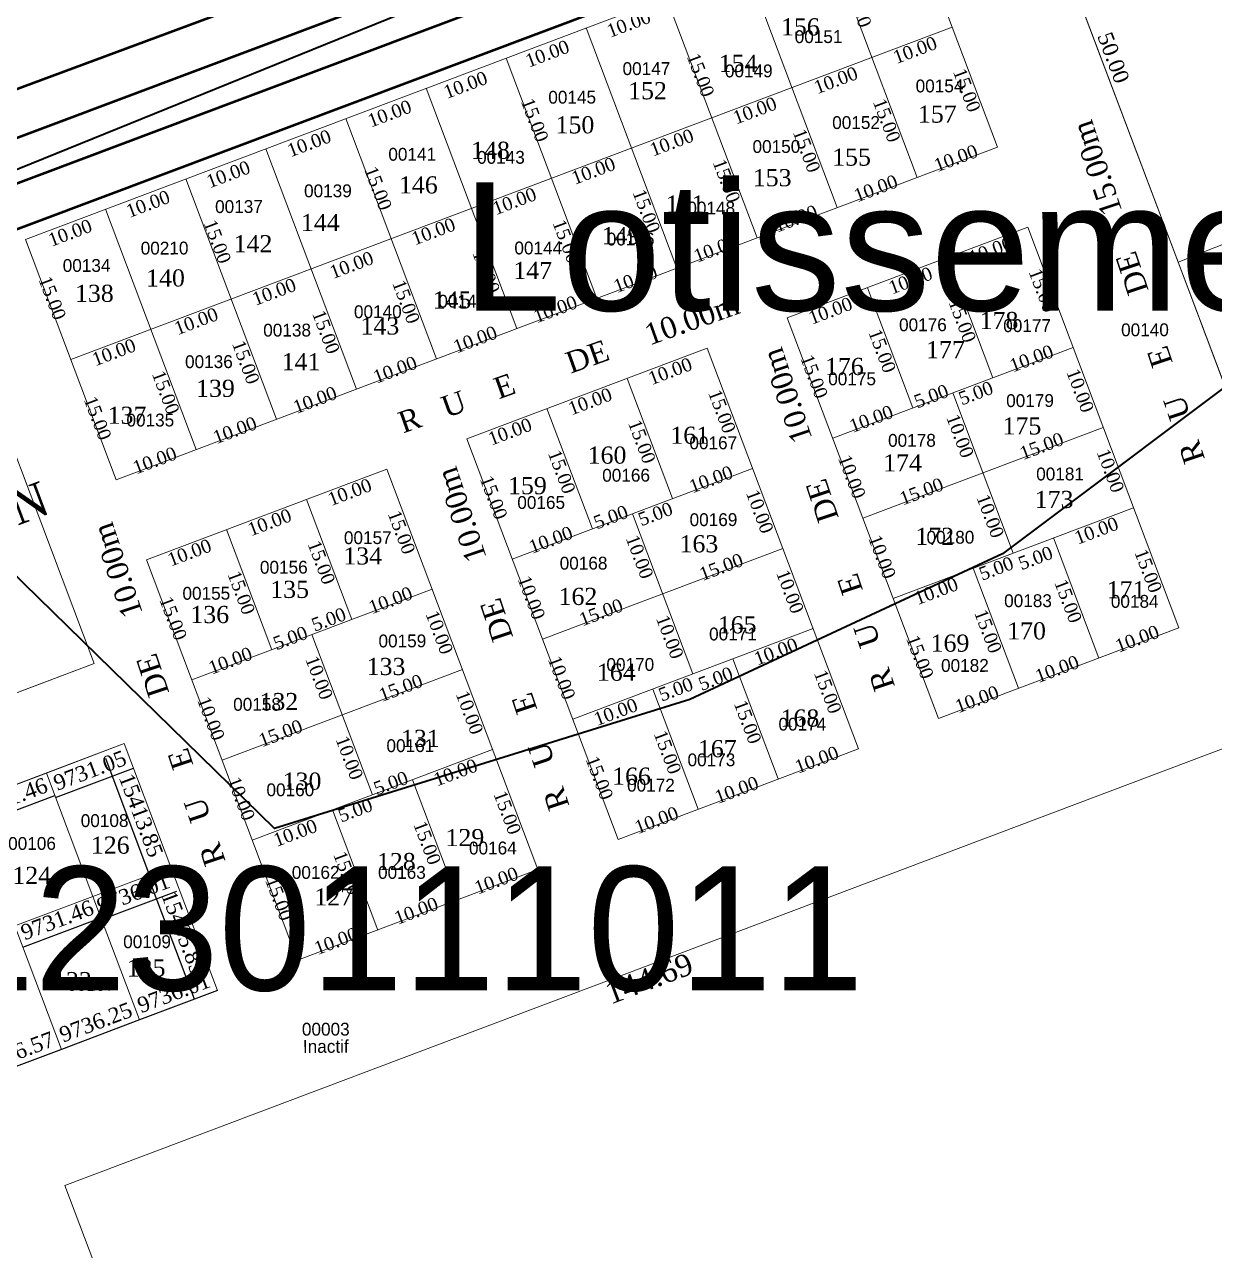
# Model space of a CAD drawing. Header units: metres. Extents: x 245225 to 248406, y 1633796 to 1637634.
# Drawn here: x 245608.8 to 245747.8, y 1636974.2 to 1637117.4 of the extents above; entities that cross this region are included whole.
import ezdxf
from ezdxf.enums import TextEntityAlignment as Align

# ---------------------------------------------------------------- set-up
doc = ezdxf.new("R2010")
doc.units = ezdxf.units.M
doc.header["$MEASUREMENT"] = 0
doc.layers.get('Defpoints').update_dxf_attribs({"lineweight": 0})
for name, color, linetype, lineweight in [('Emprise', 1, 'Continuous', 30), ('LIMITE PARCELLE', 7, 'Continuous', 0), ('PUD YEUMBEUL NORD MALIKA TP', 7, 'Continuous', 0), ('Tracé KMS3', 7, 'Continuous', 0)]:
    doc.layers.add(name, color=color, linetype=linetype, lineweight=lineweight)
doc.layers.add('historique_numero_parcelle', color=7, linetype='Continuous')
doc.layers.add('limites_sections', color=7, linetype='Continuous')
doc.layers.add('LIMITES_PARCELLES', color=7, linetype='Continuous', lineweight=0, true_color=0xffffff)
doc.styles.get("Standard").update_dxf_attribs({"font": 'txt.shx'})
doc.styles.add('Style-FANCY', font='FANCY.shx')
doc.styles.add('Style-Sylfaen', font='sylfaen.ttf')
doc.dimstyles.new('ISO-25', dxfattribs={"dimtxt": 0.0015, "dimasz": 0.0025, "dimexe": 0.00125, "dimexo": 0.000625, "dimgap": 0.000625, "dimtad": 1, "dimlfac": 1000, "dimtxsty": 'Standard', "dimcen": 0.0025, "dimse1": 1, "dimse2": 1, "dimazin": 3, "dimtfac": 1, "dimtmove": 0, "dimatfit": 3})

# ---------------------------------------------------------------- blocks, each defined once
blk = doc.blocks.new('*D436')
at = {"layer": 'Defpoints', "color": 0, "lineweight": 0, "transparency": 16777216}
for p in [(245618.283561, 1637031.657493), (245623.725007, 1637017.236072), (245623.725007, 1637017.236072)]:
    blk.add_point(p, dxfattribs=at)
at = {"layer": 'LIMITE PARCELLE', "color": 0, "lineweight": -2, "transparency": 16777216}
blk.add_line((245618.283561, 1637031.657493), (245623.725007, 1637017.236072), dxfattribs=at)
at = {"layer": 'LIMITE PARCELLE', "color": 0, "lineweight": 0, "transparency": 16777216, "insert": (245622.448378, 1637024.991664), "char_height": 1.8, "attachment_point": 5, "rotation": 290.67231997, "style": 'Style-Sylfaen'}
blk.add_mtext('\\fSylfaen|b0|i0|c00|p23;15413.85', dxfattribs=at)
blk = doc.blocks.new('_None')
blk = doc.blocks.new('*D440')
at = {"layer": 'Defpoints', "color": 0, "lineweight": 0, "transparency": 16777216}
for p in [(245626.6501, 1637016.145223), (245626.6501, 1637016.145223), (245617.540945, 1637012.708184)]:
    blk.add_point(p, dxfattribs=at)
at = {"layer": 'LIMITE PARCELLE', "color": 0, "lineweight": -2, "transparency": 16777216}
blk.add_line((245617.540945, 1637012.708184), (245626.6501, 1637016.145223), dxfattribs=at)
at = {"layer": 'LIMITE PARCELLE', "color": 0, "lineweight": 0, "transparency": 16777216, "insert": (245621.549292, 1637015.874373), "char_height": 1.8, "attachment_point": 5, "rotation": 20.67231997, "style": 'Style-Sylfaen'}
blk.add_mtext('\\fSylfaen|b0|i0|c00|p23;9736.01', dxfattribs=at)
blk = doc.blocks.new('*D462')
at = {"layer": 'Defpoints', "color": 0, "lineweight": 0, "transparency": 16777216}
for p in [(245611.39231, 1637029.933773), (245612.376018, 1637027.326661), (245602.287417, 1637026.498342)]:
    blk.add_point(p, dxfattribs=at)
at = {"layer": 'LIMITE PARCELLE', "color": 0, "lineweight": -2, "transparency": 16777216}
blk.add_line((245603.271124, 1637023.89123), (245612.376018, 1637027.326661), dxfattribs=at)
at = {"layer": 'LIMITE PARCELLE', "color": 0, "lineweight": 0, "transparency": 16777216, "insert": (245607.277341, 1637027.056616), "char_height": 1.8, "attachment_point": 5, "rotation": 20.67231997, "style": 'Style-Sylfaen'}
blk.add_mtext('\\fSylfaen|b0|i0|c00|p23;9731.46', dxfattribs=at)
blk = doc.blocks.new('*D464')
at = {"layer": 'Defpoints', "color": 0, "lineweight": 0, "transparency": 16777216}
for p in [(245620.496821, 1637033.369059), (245611.39231, 1637029.933773), (245621.576274, 1637030.508194)]:
    blk.add_point(p, dxfattribs=at)
at = {"layer": 'LIMITE PARCELLE', "color": 0, "lineweight": -2, "transparency": 16777216}
blk.add_line((245612.471763, 1637027.072908), (245621.576274, 1637030.508194), dxfattribs=at)
at = {"layer": 'LIMITE PARCELLE', "color": 0, "lineweight": 0, "transparency": 16777216, "insert": (245616.478238, 1637030.237029), "char_height": 1.8, "attachment_point": 5, "rotation": 20.67231997, "style": 'Style-Sylfaen'}
blk.add_mtext('\\fSylfaen|b0|i0|c00|p23;9731.05', dxfattribs=at)
blk = doc.blocks.new('*D466')
at = {"layer": 'Defpoints', "color": 0, "lineweight": 0, "transparency": 16777216}
for p in [(245625.938268, 1637018.947638), (245623.242343, 1637017.93042), (245631.376892, 1637004.533697)]:
    blk.add_point(p, dxfattribs=at)
at = {"layer": 'LIMITE PARCELLE', "color": 0, "lineweight": -2, "transparency": 16777216}
blk.add_line((245628.680967, 1637003.516479), (245623.242343, 1637017.93042), dxfattribs=at)
at = {"layer": 'LIMITE PARCELLE', "color": 0, "lineweight": 0, "transparency": 16777216, "insert": (245627.406941, 1637011.268781), "char_height": 1.8, "attachment_point": 5, "rotation": 290.67231997, "style": 'Style-Sylfaen'}
blk.add_mtext('\\fSylfaen|b0|i0|c00|p23;15405.85', dxfattribs=at)
blk = doc.blocks.new('*D468')
at = {"layer": 'Defpoints', "color": 0, "lineweight": 0, "transparency": 16777216}
for p in [(245631.376892, 1637004.533697), (245622.267737, 1637001.096659), (245622.267737, 1637001.096659)]:
    blk.add_point(p, dxfattribs=at)
at = {"layer": 'LIMITE PARCELLE', "color": 0, "lineweight": -2, "transparency": 16777216}
blk.add_line((245631.376892, 1637004.533697), (245622.267737, 1637001.096659), dxfattribs=at)
at = {"layer": 'LIMITE PARCELLE', "color": 0, "lineweight": 0, "transparency": 16777216, "insert": (245626.276084, 1637004.262848), "char_height": 1.8, "attachment_point": 5, "rotation": 20.67231997, "style": 'Style-Sylfaen'}
blk.add_mtext('\\fSylfaen|b0|i0|c00|p23;9736.01', dxfattribs=at)
blk = doc.blocks.new('*D470')
at = {"layer": 'Defpoints', "color": 0, "lineweight": 0, "transparency": 16777216}
for p in [(245622.267737, 1637001.096659), (245613.158364, 1636997.659538), (245613.158364, 1636997.659538)]:
    blk.add_point(p, dxfattribs=at)
at = {"layer": 'LIMITE PARCELLE', "color": 0, "lineweight": -2, "transparency": 16777216}
blk.add_line((245622.267737, 1637001.096659), (245613.158364, 1636997.659538), dxfattribs=at)
at = {"layer": 'LIMITE PARCELLE', "color": 0, "lineweight": 0, "transparency": 16777216, "insert": (245617.16682, 1637000.825768), "char_height": 1.8, "attachment_point": 5, "rotation": 20.67231997, "style": 'Style-Sylfaen'}
blk.add_mtext('\\fSylfaen|b0|i0|c00|p23;9736.25', dxfattribs=at)
blk = doc.blocks.new('*D472')
at = {"layer": 'Defpoints', "color": 0, "lineweight": 0, "transparency": 16777216}
for p in [(245613.158364, 1636997.659538), (245604.048683, 1636994.222301), (245604.048683, 1636994.222301)]:
    blk.add_point(p, dxfattribs=at)
at = {"layer": 'LIMITE PARCELLE', "color": 0, "lineweight": -2, "transparency": 16777216}
blk.add_line((245613.158364, 1636997.659538), (245604.048683, 1636994.222301), dxfattribs=at)
at = {"layer": 'LIMITE PARCELLE', "color": 0, "lineweight": 0, "transparency": 16777216, "insert": (245608.057293, 1636997.388589), "char_height": 1.8, "attachment_point": 5, "rotation": 20.67231997, "style": 'Style-Sylfaen'}
blk.add_mtext('\\fSylfaen|b0|i0|c00|p23;9736.57', dxfattribs=at)
blk = doc.blocks.new('*D498')
at = {"layer": 'Defpoints', "color": 0, "lineweight": 0, "transparency": 16777216}
for p in [(245616.833757, 1637015.512352), (245617.767598, 1637013.0374), (245607.728863, 1637012.076922)]:
    blk.add_point(p, dxfattribs=at)
at = {"layer": 'LIMITE PARCELLE', "color": 0, "lineweight": -2, "transparency": 16777216}
blk.add_line((245608.662705, 1637009.601969), (245617.767598, 1637013.0374), dxfattribs=at)
at = {"layer": 'LIMITE PARCELLE', "color": 0, "lineweight": 0, "transparency": 16777216, "insert": (245612.668921, 1637012.767355), "char_height": 1.8, "attachment_point": 5, "rotation": 20.67231997, "style": 'Style-Sylfaen'}
blk.add_mtext('\\fSylfaen|b0|i0|c00|p23;9731.46', dxfattribs=at)

msp = doc.modelspace()

# ---------------------------------------------------------------- linework, layer by layer
at = {"layer": 'Emprise', "color": 6, "lineweight": 53, "flags": 128}
msp.add_lwpolyline([(246654.91678, 1637532.212975), (246503.560804, 1637468.452964), (246339.308489, 1637399.226337), (246174.772275, 1637330.677176), (246009.954973, 1637262.806665), (245959.032933, 1637241.979597), (245949.066174, 1637237.926563), (245901.731898, 1637219.095855), (245867.529774, 1637206.046117), (245837.947546, 1637195.052559), (245785.257592, 1637175.516616), (245666.840907, 1637131.695147), (245404.597902, 1637034.355467), (245407.132846, 1637027.526068), (245386.779172, 1637020.133266)], dxfattribs=at)
at = {"layer": 'limites_parcelles', "color": 7, "linetype": 'Continuous', "lineweight": 0}
for p, q in [((245757.684857, 1637052.191834), (245725.912766, 1637136.397144)), ((245725.912766, 1637136.397144), (245743.563928, 1637089.616416)), ((245748.945987, 1637032.862267), (245613.569161, 1636981.782295)), ((245659.795563, 1636859.268845), (245613.569161, 1636981.782295))]:
    msp.add_line(p, q, dxfattribs=at)
at = {"layer": 'limites_parcelles', "color": 7, "lineweight": 0}
for p, q in [((245713.113099, 1637099.503127), (245702.522402, 1637127.571563)), ((245703.756954, 1637095.972894), (245693.166257, 1637124.041331)), ((245694.400808, 1637092.442662), (245683.810111, 1637120.511099)), ((245685.044662, 1637088.91243), (245674.453965, 1637116.980866)), ((245675.688517, 1637085.382197), (245665.09782, 1637113.450634)), ((245666.332371, 1637081.851965), (245655.741674, 1637109.920401)), ((245656.976226, 1637078.321732), (245646.385529, 1637106.390169)), ((245647.62008, 1637074.7915), (245637.029383, 1637102.859937)), ((245638.263935, 1637071.261268), (245627.673238, 1637099.329704)), ((245628.907789, 1637067.731035), (245618.317092, 1637095.799472)), ((245697.93104, 1637083.086516), (245725.999477, 1637093.677213)), ((245725.999477, 1637093.677213), (245743.650639, 1637046.896486)), ((245721.93868, 1637076.112763), (245716.643331, 1637090.146981)), ((245712.582534, 1637072.58253), (245707.287186, 1637086.616749)), ((245715.582202, 1637036.305789), (245697.93104, 1637083.086516)), ((245660.506458, 1637068.965587), (245688.574895, 1637079.556284)), ((245688.574895, 1637079.556284), (245706.226057, 1637032.775556)), ((245703.226389, 1637069.052298), (245731.294826, 1637079.642995)), ((245684.514098, 1637061.991833), (245679.218749, 1637076.026052)), ((245724.321072, 1637055.635355), (245717.260607, 1637074.347647)), ((245675.157952, 1637058.461601), (245669.862604, 1637072.495819)), ((245734.825058, 1637070.286849), (245706.756621, 1637059.696152)), ((245678.15762, 1637022.184859), (245660.506458, 1637068.965587)), ((245665.801807, 1637054.931369), (245693.870243, 1637065.522066)), ((245623.081876, 1637054.844658), (245651.150313, 1637065.435355)), ((245651.150313, 1637065.435355), (245668.801474, 1637018.654627)), ((245647.089516, 1637047.870904), (245641.794167, 1637061.905122)), ((245686.89649, 1637041.514426), (245679.836025, 1637060.226717)), ((245738.35529, 1637060.930704), (245710.286854, 1637050.340007)), ((245637.73337, 1637044.340672), (245632.438022, 1637058.37489)), ((245734.294493, 1637043.366253), (245728.999145, 1637057.400472)), ((245697.400476, 1637056.16592), (245669.332039, 1637045.575223)), ((245640.733038, 1637008.06393), (245623.081876, 1637054.844658)), ((245724.938348, 1637039.836021), (245719.642999, 1637053.870239)), ((245628.377224, 1637040.810439), (245656.445661, 1637051.401136)), ((245743.650639, 1637046.896486), (245715.582202, 1637036.305789)), ((245649.471907, 1637027.393497), (245642.411443, 1637046.105788)), ((245700.930708, 1637046.809775), (245672.862271, 1637036.219078)), ((245540.870016, 1637014.012678), (245616.966589, 1637042.725205)), ((245696.869911, 1637029.245324), (245691.574562, 1637043.279542)), ((245659.975893, 1637042.044991), (245631.907457, 1637031.454294)), ((245687.513765, 1637025.715092), (245682.218417, 1637039.74931)), ((245544.400248, 1637004.656532), (245620.496821, 1637033.369059)), ((245663.506126, 1637032.688845), (245635.437689, 1637022.098148)), ((245706.226057, 1637032.775556), (245678.15762, 1637022.184859)), ((245659.445329, 1637015.124394), (245654.14998, 1637029.158613)), ((245650.089183, 1637011.594162), (245644.793835, 1637025.62838)), ((245668.801474, 1637018.654627), (245640.733038, 1637008.06393))]:
    msp.add_line(p, q, dxfattribs=at)
at = {"layer": 'limites_parcelles', "color": 1, "linetype": 'Continuous', "lineweight": 40, "flags": 128}
msp.add_lwpolyline([(246242.36, 1637357.731), (246325.071, 1637170.444), (245511.13, 1636788.23), (245429.275, 1637028.013), (246242.360078, 1637357.730823)], close=True, dxfattribs=at)
at = {"layer": 'limites_parcelles', "color": 7, "linetype": 'Continuous', "lineweight": 0, "flags": 128}
msp.add_lwpolyline([(245848.711257, 1637088.467082), (245834.587043, 1637125.910725), (245743.563928, 1637089.616416), (245757.684857, 1637052.191834), (245848.711257, 1637088.467082), (245848.711257, 1637088.467082)], close=True, dxfattribs=at)
at = {"layer": 'limites_parcelles', "color": 7, "lineweight": 0, "flags": 128}
msp.add_lwpolyline([(245614.256295, 1637078.235021), (245717.173896, 1637117.067577)], dxfattribs=at)
at = {"layer": 'limites_parcelles', "color": 7, "linetype": 'Continuous', "lineweight": 0}
for points in [[(245834.587043, 1637125.910725), (245816.931775, 1637172.715279), (245725.912766, 1637136.397144), (245743.563928, 1637089.616416)], [(245616.966589, 1637042.725205), (245599.604801, 1637088.739007), (245523.508228, 1637060.02648), (245540.870016, 1637014.012678)]]:
    msp.add_3dface(points, dxfattribs=at)
at = {"layer": 'limites_parcelles', "color": 7, "lineweight": 0}
for points in [[(245608.960947, 1637092.26924), (245711.878548, 1637131.101796), (245722.469245, 1637103.033359), (245619.551644, 1637064.200803)], [(245616.833757, 1637015.512352), (245625.938268, 1637018.947638), (245620.496821, 1637033.369059), (245611.39231, 1637029.933773)], [(245607.728863, 1637012.076922), (245616.833757, 1637015.512352), (245611.39231, 1637029.933773), (245602.287417, 1637026.498342)], [(245622.267737, 1637001.096659), (245631.376892, 1637004.533697), (245625.938268, 1637018.947638), (245616.829112, 1637015.5106)], [(245613.158364, 1636997.659538), (245622.267737, 1637001.096659), (245616.829112, 1637015.5106), (245607.719739, 1637012.073479)], [(245604.048683, 1636994.222301), (245613.158364, 1636997.659538), (245607.719739, 1637012.073479), (245598.610059, 1637008.636242)]]:
    msp.add_3dface(points, dxfattribs=at)
at = {"layer": 'PUD YEUMBEUL NORD MALIKA TP', "color": 30, "linetype": 'Continuous', "lineweight": 40, "flags": 128}
msp.add_lwpolyline([(245833.3328, 1637106.9808), (245796.7143, 1637097.4558), (245755.9684, 1637080.2049), (245723.0542, 1637055.5457), (245686.5462, 1637038.5397), (245638.0448, 1637023.449), (245593.1746, 1637067.2712), (245575.1491, 1637098.0062), (245534.4749, 1637160.2749), (245481.0606, 1637102.1117), (245465.3475, 1637118.386), (245430.5542, 1637140.2721), (245393.812, 1637146.702), (245346.8573, 1637151.5895), (245337.4116, 1637152.5727), (245337.3241, 1637152.5818), (245334.8191, 1637152.8425), (245332.7085, 1637154.2871), (245332.7085, 1637154.2871), (245325.18, 1637159.44), (245799.462481, 1637359.271394), (245862.1836, 1637269.0784)], dxfattribs=at)
at = {"layer": 'Tracé KMS3', "color": 3, "lineweight": 53, "elevation": -8.86245, "flags": 128}
for points in [[(246165.946757, 1637326.984723), (246161.633642, 1637325.194711), (246003.831576, 1637261.05847), (245980.661777, 1637251.642552), (245827.036769, 1637189.204426), (245748.884173, 1637157.722395), (245725.835123, 1637148.370881), (245702.480787, 1637139.653054), (245488.717744, 1637059.330274), (245421.572668, 1637033.918839), (245418.191968, 1637032.639981)], [(246169.836549, 1637317.772054), (246165.432893, 1637315.944465), (246007.596654, 1637251.794336), (245984.426815, 1637242.378401), (245830.787641, 1637179.934518), (245752.632219, 1637148.451348), (245729.464202, 1637139.051567), (245705.988084, 1637130.28828), (245492.246245, 1637049.973468), (245425.111511, 1637024.565947), (245420.898114, 1637022.972095)], [(245820.358158, 1637181.123467), (245797.159247, 1637171.778503), (245773.961198, 1637162.433483), (245750.758196, 1637153.086871), (245727.649662, 1637143.711224), (245704.234436, 1637134.970667), (245680.819875, 1637126.172329), (245657.407921, 1637117.375346), (245633.995921, 1637108.578346), (245610.583921, 1637099.781346), (245587.171921, 1637090.984346), (245563.760875, 1637082.187329), (245540.348921, 1637073.390346), (245516.936921, 1637064.593346), (245493.524799, 1637055.7953), (245490.481994, 1637054.651871), (245470.124169, 1637046.947423), (245446.733212, 1637038.095439), (245423.34209, 1637029.242393), (245419.545041, 1637027.806038)]]:
    msp.add_lwpolyline(points, dxfattribs=at)

# ---------------------------------------------------------------- texts
at = {"layer": 'historique_numero_parcelle', "color": 92, "linetype": 'Continuous', "lineweight": 0, "style": 'Style-FANCY'}
for s, p in [('00151', (245701.580252, 1637115.948984)), ('00147', (245681.475412, 1637112.214531)), ('00149', (245693.42342, 1637111.945049)), ('00154', (245715.704161, 1637110.189899)), ('00145', (245672.80423, 1637108.873501)), ('00152', (245705.959758, 1637105.911721)), ('00141', (245654.121966, 1637102.209997)), ('00150', (245696.653306, 1637103.114451)), ('00143', (245664.484461, 1637101.849509)), ('00139', (245644.278711, 1637097.939287)), ('00137', (245633.890002, 1637096.101104)), ('00148', (245689.043914, 1637095.929307)), ('00146', (245679.627974, 1637092.30931)), ('00210', (245625.201655, 1637091.24955)), ('00144', (245668.843439, 1637091.26719)), ('00134', (245616.094344, 1637089.223553)), ('00142', (245659.957831, 1637085.052177)), ('00140', (245650.106543, 1637083.820618)), ('00176', (245713.765188, 1637082.29434)), ('00177', (245725.934414, 1637082.195774)), ('00138', (245639.511491, 1637081.668765)), ('00140', (245739.700539, 1637081.706355)), ('00136', (245630.379913, 1637077.984256)), ('00175', (245705.492788, 1637075.979131)), ('00179', (245726.277373, 1637073.437227)), ('00135', (245623.536453, 1637071.163164)), ('00167', (245689.283418, 1637068.504234)), ('00178', (245712.484259, 1637068.79605)), ('00166', (245679.101065, 1637064.719692)), ('00181', (245729.78335, 1637064.867513)), ('00165', (245669.182751, 1637061.538483)), ('00169', (245689.306793, 1637059.532357)), ('00157', (245648.934498, 1637057.429693)), ('00180', (245716.97989, 1637057.474752)), ('00156', (245639.124237, 1637053.97369)), ('00168', (245674.133901, 1637054.448539)), ('00155', (245630.077707, 1637050.932392)), ('00183', (245726.041733, 1637050.065346)), ('00184', (245738.501305, 1637049.989876)), ('00171', (245691.582659, 1637046.180922)), ('00159', (245652.97286, 1637045.36848)), ('00170', (245679.593759, 1637042.615774)), ('00182', (245718.670351, 1637042.503065)), ('00158', (245636.002271, 1637037.963942)), ('00174', (245699.684746, 1637035.650024)), ('00161', (245653.903505, 1637033.13728)), ('00173', (245689.064443, 1637031.481543)), ('00160', (245639.889083, 1637027.981527)), ('00172', (245682.002488, 1637028.519728)), ('00108', (245618.197679, 1637024.381885)), ('00106', (245609.721957, 1637021.713136)), ('00164', (245663.538419, 1637021.180322)), ('00162', (245642.84525, 1637018.328203)), ('00163', (245652.918116, 1637018.328203)), ('00109', (245623.155888, 1637010.235205)), ('00107', (245616.608775, 1637005.249307))]:
    msp.add_text(s, height=1.499994, rotation=0.1323, dxfattribs=at).set_placement(p, align=Align.MIDDLE_CENTER)
at = {"layer": 'historique_numero_parcelle', "color": 1, "linetype": 'Continuous', "lineweight": 0, "insert": (245644.030564, 1636999.003592), "char_height": 1.499994, "attachment_point": 5, "rotation": 0.13229612, "line_spacing_factor": 0.803174, "style": 'Style-FANCY'}
msp.add_mtext('00003\\PInactif', dxfattribs=at)
msp.add_mtext('00003\\PInactif', dxfattribs=at)
at = {"layer": 'limites_parcelles', "color": 7, "lineweight": 0, "line_spacing_factor": 0.6}
for s, insert, char_height, attachment_point, rotation in [('\\fSylfaen|b0|i0|c00|p23;15.00', (245705.423484, 1637119.312219), 1.55, 8, 290.67231997), ('\\fSylfaen|b0|i0|c00|p23;10.00', (245679.13224, 1637118.178625), 1.55, 2, 20.67231997), ('\\fSylfaen|b0|i0|c00|p23;10.00', (245712.566428, 1637115.115338), 1.55, 2, 20.67231997), ('\\fSylfaen|b0|i0|c00|p23;50.00', (245735.15007, 1637113.160526), 1.8, 8, 290.67231997), ('\\fSylfaen|b0|i0|c00|p23;10.00', (245669.627184, 1637114.689744), 1.55, 2, 20.67231997), ('\\fSylfaen|b0|i0|c00|p23;15.00', (245687.056166, 1637111.198781), 1.55, 8, 290.67231997), ('\\fSylfaen|b0|i0|c00|p23;10.00', (245660.064304, 1637111.037554), 1.55, 2, 20.67231997), ('\\fSylfaen|b0|i0|c00|p23;10.00', (245703.317283, 1637111.590341), 1.55, 2, 20.67231997), ('\\fSylfaen|b0|i0|c00|p23;15.00', (245719.634448, 1637109.979863), 1.55, 2, 290.67231997), ('\\fSylfaen|b0|i0|c00|p23;10.00', (245651.203287, 1637107.695016), 1.55, 2, 20.67231997), ('\\fSylfaen|b0|i0|c00|p23;15.00', (245667.689347, 1637105.934998), 1.55, 8, 290.67231997), ('\\fSylfaen|b0|i0|c00|p23;10.00', (245693.854137, 1637108.054873), 1.55, 2, 20.67231997), ('\\fSylfaen|b0|i0|c00|p23;15.00', (245710.278302, 1637106.449631), 1.55, 2, 290.67231997), ('\\fSylfaen|b0|i0|c00|p23;R   U    E       DE     15.00m', (245746.780731, 1637066.625637), 2.5, 7, 108.45502415), ('\\fSylfaen|b0|i0|c00|p23;10.00', (245641.805904, 1637104.222395), 1.55, 2, 20.67231997), ('\\fSylfaen|b0|i0|c00|p23;10.00', (245684.149461, 1637104.311206), 1.55, 2, 20.67231997), ('\\fSylfaen|b0|i0|c00|p23;15.00', (245700.922156, 1637102.919399), 1.55, 2, 290.67231997), ('\\fSylfaen|b0|i0|c00|p23;10.00', (245717.892167, 1637101.004237), 1.55, 8, 20.67231997), ('\\fSylfaen|b0|i0|c00|p23;10.00', (245632.360666, 1637100.594949), 1.55, 2, 20.67231997), ('\\fSylfaen|b0|i0|c00|p23;10.00', (245675.005132, 1637101.007119), 1.55, 2, 20.67231997), ('\\fSylfaen|b0|i0|c00|p23;15.00', (245691.566011, 1637099.389166), 1.55, 2, 290.67231997), ('\\fSylfaen|b0|i0|c00|p23;15.00', (245649.397391, 1637097.96255), 1.55, 8, 290.67231997), ('\\fSylfaen|b0|i0|c00|p23;10.00', (245708.536022, 1637097.474005), 1.55, 8, 20.67231997), ('\\fSylfaen|b0|i0|c00|p23;10.00', (245622.989203, 1637097.14071), 1.55, 2, 20.67231997), ('\\fSylfaen|b0|i0|c00|p23;10.00', (245665.7857, 1637097.464176), 1.55, 2, 20.67231997), ('\\fSylfaen|b0|i0|c00|p23;15.00', (245682.209865, 1637095.858934), 1.55, 2, 290.67231997), ('\\fSylfaen|b0|i0|c00|p23;10.00', (245699.179876, 1637093.943773), 1.55, 8, 20.67231997), ('\\fSylfaen|b0|i0|c00|p23;10.00', (245613.880939, 1637093.767772), 1.55, 2, 20.67231997), ('\\fSylfaen|b0|i0|c00|p23;15.00', (245630.623049, 1637091.734742), 1.55, 8, 290.67231997), ('\\fSylfaen|b0|i0|c00|p23;10.00', (245656.316571, 1637093.92697), 1.55, 2, 20.67231997), ('\\fSylfaen|b0|i0|c00|p23;15.00', (245672.85372, 1637092.328702), 1.55, 2, 290.67231997), ('\\fSylfaen|b0|i0|c00|p23;10.00', (245689.823731, 1637090.41354), 1.55, 8, 20.67231997), ('\\fSylfaen|b0|i0|c00|p23;10.00', (245721.392009, 1637091.724974), 1.55, 2, 20.67231997), ('\\fSylfaen|b0|i0|c00|p23;10.00', (245646.759488, 1637090.003699), 1.55, 2, 20.67231997), ('\\fSylfaen|b0|i0|c00|p23;15.00', (245663.497574, 1637088.798469), 1.55, 2, 290.67231997), ('\\fSylfaen|b0|i0|c00|p23;10.00', (245680.467585, 1637086.883308), 1.55, 8, 20.67231997), ('\\fSylfaen|b0|i0|c00|p23;10.00', (245712.035863, 1637088.194742), 1.55, 2, 20.67231997), ('\\fSylfaen|b0|i0|c00|p23;15.00', (245728.460028, 1637086.5895), 1.55, 2, 290.67231997), ('\\fSylfaen|b0|i0|c00|p23;15.00', (245611.344615, 1637085.151135), 1.55, 8, 290.67231997), ('\\fSylfaen|b0|i0|c00|p23;10.00', (245637.717264, 1637086.873479), 1.55, 2, 20.67231997), ('\\fSylfaen|b0|i0|c00|p23;15.00', (245654.141429, 1637085.268237), 1.55, 2, 290.67231997), ('\\fSylfaen|b0|i0|c00|p23;10.00', (245671.11144, 1637083.353076), 1.55, 8, 20.67231997), ('\\fSylfaen|b0|i0|c00|p23;10.00', (245628.61461, 1637083.442318), 1.55, 2, 20.67231997), ('\\fSylfaen|b0|i0|c00|p23;R   U    E       DE     10.00m', (245653.081611, 1637069.547163), 2.5, 7, 19.62290235), ('\\fSylfaen|b0|i0|c00|p23;10.00', (245702.679718, 1637084.66451), 1.55, 2, 20.67231997), ('\\fSylfaen|b0|i0|c00|p23;15.00', (245719.103883, 1637083.059267), 1.55, 2, 290.67231997), ('\\fSylfaen|b0|i0|c00|p23;15.00', (245644.785283, 1637081.738005), 1.55, 2, 290.67231997), ('\\fSylfaen|b0|i0|c00|p23;10.00', (245661.755294, 1637079.822843), 1.55, 8, 20.67231997), ('\\fSylfaen|b0|i0|c00|p23;15.00', (245709.747737, 1637079.529035), 1.55, 2, 290.67231997), ('\\fSylfaen|b0|i0|c00|p23;10.00', (245619.004973, 1637079.813015), 1.55, 2, 20.67231997), ('\\fSylfaen|b0|i0|c00|p23;15.00', (245635.429138, 1637078.207772), 1.55, 2, 290.67231997), ('\\fSylfaen|b0|i0|c00|p23;10.00', (245726.717748, 1637077.613873), 1.55, 8, 20.67231997), ('\\fSylfaen|b0|i0|c00|p23;10.00', (245652.399148, 1637076.292611), 1.55, 8, 20.67231997), ('\\fSylfaen|b0|i0|c00|p23;10.00', (245683.967427, 1637077.604045), 1.55, 2, 20.67231997), ('\\fSylfaen|b0|i0|c00|p23;R   U    E       DE     10.00m', (245710.590049, 1637040.058005), 2.5, 7, 108.45502415), ('\\fSylfaen|b0|i0|c00|p23;15.00', (245700.314709, 1637075.968412), 1.55, 8, 290.67231997), ('\\fSylfaen|b0|i0|c00|p23;10.00', (245732.872819, 1637074.894318), 1.55, 2, 290.67231997), ('\\fSylfaen|b0|i0|c00|p23;15.00', (245626.072992, 1637074.67754), 1.55, 2, 290.67231997), ('\\fSylfaen|b0|i0|c00|p23;5.00', (245719.670248, 1637075.043082), 1.55, 2, 20.67231997), ('\\fSylfaen|b0|i0|c00|p23;10.00', (245643.043003, 1637072.762379), 1.55, 8, 20.67231997), ('\\fSylfaen|b0|i0|c00|p23;10.00', (245674.611281, 1637074.073813), 1.55, 2, 20.67231997), ('\\fSylfaen|b0|i0|c00|p23;15.00', (245691.035446, 1637072.46857), 1.55, 2, 290.67231997), ('\\fSylfaen|b0|i0|c00|p23;5.00', (245715.022297, 1637073.200982), 1.55, 8, 20.67231997), ('\\fSylfaen|b0|i0|c00|p23;15.00', (245616.639964, 1637071.116917), 1.55, 8, 290.67231997), ('\\fSylfaen|b0|i0|c00|p23;10.00', (245708.005457, 1637070.553409), 1.55, 8, 20.67231997), ('\\fSylfaen|b0|i0|c00|p23;10.00', (245633.686857, 1637069.232146), 1.55, 8, 20.67231997), ('\\fSylfaen|b0|i0|c00|p23;10.00', (245665.255136, 1637070.54358), 1.55, 2, 20.67231997), ('\\fSylfaen|b0|i0|c00|p23;10.00', (245718.8386, 1637069.598969), 1.55, 2, 290.67231997), ('\\fSylfaen|b0|i0|c00|p23;15.00', (245681.679301, 1637068.938338), 1.55, 2, 290.67231997), ('\\fSylfaen|b0|i0|c00|p23;15.00', (245727.908944, 1637067.37517), 1.55, 8, 20.67231997), ('\\fSylfaen|b0|i0|c00|p23;10.00', (245624.330712, 1637065.701914), 1.55, 8, 20.67231997), ('\\fSylfaen|b0|i0|c00|p23;15.00', (245672.323155, 1637065.408105), 1.55, 2, 290.67231997), ('\\fSylfaen|b0|i0|c00|p23;10.00', (245704.7275, 1637064.27323), 1.55, 8, 290.67231997), ('\\fSylfaen|b0|i0|c00|p23;10.00', (245736.403051, 1637065.538172), 1.55, 2, 290.67231997), ('\\fSylfaen|b0|i0|c00|p23;R   U    E       DE     10.00m', (245672.563523, 1637026.131694), 2.5, 7, 108.45502415), ('\\fSylfaen|b0|i0|c00|p23;10.00', (245689.293166, 1637063.492944), 1.55, 8, 20.67231997), ('\\fSylfaen|b0|i0|c00|p23;10.00', (245646.542844, 1637063.483116), 1.55, 2, 20.67231997), ('\\fSylfaen|b0|i0|c00|p23;15.00', (245662.890127, 1637061.847482), 1.55, 8, 290.67231997), ('\\fSylfaen|b0|i0|c00|p23;15.00', (245713.874726, 1637062.079821), 1.55, 8, 20.67231997), ('\\fSylfaen|b0|i0|c00|p23;10.00', (245695.448237, 1637060.773388), 1.55, 2, 290.67231997), ('\\fSylfaen|b0|i0|c00|p23;5.00', (245677.597715, 1637059.080052), 1.55, 8, 20.67231997), ('\\fSylfaen|b0|i0|c00|p23;5.00', (245682.245666, 1637060.922152), 1.55, 2, 20.67231997), ('\\fSylfaen|b0|i0|c00|p23;10.00', (245722.368833, 1637060.242824), 1.55, 2, 290.67231997), ('\\fSylfaen|b0|i0|c00|p23;10.00', (245637.186699, 1637059.952883), 1.55, 2, 20.67231997), ('\\fSylfaen|b0|i0|c00|p23;15.00', (245653.610864, 1637058.347641), 1.55, 2, 290.67231997), ('\\fSylfaen|b0|i0|c00|p23;10.00', (245733.747822, 1637058.978465), 1.55, 2, 20.67231997), ('\\fSylfaen|b0|i0|c00|p23;R   U    E       DE     10.00m', (245632.398563, 1637019.648869), 2.5, 7, 108.45502415), ('\\fSylfaen|b0|i0|c00|p23;10.00', (245670.580875, 1637056.432479), 1.55, 8, 20.67231997), ('\\fSylfaen|b0|i0|c00|p23;10.00', (245627.830553, 1637056.422651), 1.55, 2, 20.67231997), ('\\fSylfaen|b0|i0|c00|p23;15.00', (245644.254718, 1637054.817408), 1.55, 2, 290.67231997), ('\\fSylfaen|b0|i0|c00|p23;10.00', (245681.414018, 1637055.47804), 1.55, 2, 290.67231997), ('\\fSylfaen|b0|i0|c00|p23;10.00', (245708.257732, 1637054.917084), 1.55, 8, 290.67231997), ('\\fSylfaen|b0|i0|c00|p23;15.00', (245690.484362, 1637053.25424), 1.55, 8, 20.67231997), ('\\fSylfaen|b0|i0|c00|p23;5.00', (245727.197205, 1637054.3047), 1.55, 8, 20.67231997), ('\\fSylfaen|b0|i0|c00|p23;15.00', (245740.815842, 1637053.84299), 1.55, 2, 290.67231997), ('\\fSylfaen|b0|i0|c00|p23;5.00', (245722.05264, 1637054.565674), 1.55, 2, 20.67231997), ('\\fSylfaen|b0|i0|c00|p23;15.00', (245634.898573, 1637051.287176), 1.55, 2, 290.67231997), ('\\fSylfaen|b0|i0|c00|p23;10.00', (245667.302917, 1637050.1523), 1.55, 8, 290.67231997), ('\\fSylfaen|b0|i0|c00|p23;10.00', (245698.978469, 1637051.417243), 1.55, 2, 290.67231997), ('\\fSylfaen|b0|i0|c00|p23;10.00', (245715.035531, 1637051.918), 1.55, 2, 20.67231997), ('\\fSylfaen|b0|i0|c00|p23;10.00', (245651.868584, 1637049.372015), 1.55, 8, 20.67231997), ('\\fSylfaen|b0|i0|c00|p23;15.00', (245731.459696, 1637050.312758), 1.55, 2, 290.67231997), ('\\fSylfaen|b0|i0|c00|p23;15.00', (245625.465545, 1637047.726553), 1.55, 8, 290.67231997), ('\\fSylfaen|b0|i0|c00|p23;15.00', (245676.450144, 1637047.958892), 1.55, 8, 20.67231997), ('\\fSylfaen|b0|i0|c00|p23;5.00', (245644.096463, 1637048.610079), 1.55, 2, 20.67231997), ('\\fSylfaen|b0|i0|c00|p23;10.00', (245658.023654, 1637046.652459), 1.55, 2, 290.67231997), ('\\fSylfaen|b0|i0|c00|p23;10.00', (245684.944251, 1637046.121894), 1.55, 2, 290.67231997), ('\\fSylfaen|b0|i0|c00|p23;15.00', (245722.10355, 1637046.782525), 1.55, 2, 290.67231997), ('\\fSylfaen|b0|i0|c00|p23;5.00', (245640.173133, 1637044.959123), 1.55, 8, 20.67231997), ('\\fSylfaen|b0|i0|c00|p23;10.00', (245739.073561, 1637044.867364), 1.55, 8, 20.67231997), ('\\fSylfaen|b0|i0|c00|p23;10.00', (245696.32324, 1637044.857535), 1.55, 2, 20.67231997), ('\\fSylfaen|b0|i0|c00|p23;15.00', (245712.670522, 1637043.221902), 1.55, 8, 290.67231997), ('\\fSylfaen|b0|i0|c00|p23;10.00', (245633.156293, 1637042.31155), 1.55, 8, 20.67231997), ('\\fSylfaen|b0|i0|c00|p23;10.00', (245643.989436, 1637041.35711), 1.55, 2, 290.67231997), ('\\fSylfaen|b0|i0|c00|p23;10.00', (245670.83315, 1637040.796155), 1.55, 8, 290.67231997), ('\\fSylfaen|b0|i0|c00|p23;10.00', (245729.717416, 1637041.337132), 1.55, 8, 20.67231997), ('\\fSylfaen|b0|i0|c00|p23;15.00', (245653.05978, 1637039.133311), 1.55, 8, 20.67231997), ('\\fSylfaen|b0|i0|c00|p23;5.00', (245689.838608, 1637040.207105), 1.55, 8, 20.67231997), ('\\fSylfaen|b0|i0|c00|p23;15.00', (245703.391259, 1637039.722061), 1.55, 2, 290.67231997), ('\\fSylfaen|b0|i0|c00|p23;5.00', (245684.628058, 1637040.444745), 1.55, 2, 20.67231997), ('\\fSylfaen|b0|i0|c00|p23;10.00', (245720.36127, 1637037.806899), 1.55, 8, 20.67231997), ('\\fSylfaen|b0|i0|c00|p23;10.00', (245629.878335, 1637036.031371), 1.55, 8, 290.67231997), ('\\fSylfaen|b0|i0|c00|p23;10.00', (245661.553887, 1637037.296313), 1.55, 2, 290.67231997), ('\\fSylfaen|b0|i0|c00|p23;10.00', (245677.610949, 1637037.797071), 1.55, 2, 20.67231997), ('\\fSylfaen|b0|i0|c00|p23;15.00', (245694.035114, 1637036.191828), 1.55, 2, 290.67231997), ('\\fSylfaen|b0|i0|c00|p23;15.00', (245639.025561, 1637033.837963), 1.55, 8, 20.67231997), ('\\fSylfaen|b0|i0|c00|p23;10.00', (245647.519668, 1637032.000965), 1.55, 2, 290.67231997), ('\\fSylfaen|b0|i0|c00|p23;15.00', (245684.678968, 1637032.661596), 1.55, 2, 290.67231997), ('\\fSylfaen|b0|i0|c00|p23;10.00', (245701.648979, 1637030.746435), 1.55, 8, 20.67231997), ('\\fSylfaen|b0|i0|c00|p23;10.00', (245658.898658, 1637030.736606), 1.55, 2, 20.67231997), ('\\fSylfaen|b0|i0|c00|p23;15.00', (245675.24594, 1637029.100973), 1.55, 8, 290.67231997), ('\\fSylfaen|b0|i0|c00|p23;5.00', (245651.911671, 1637028.011948), 1.55, 8, 20.67231997), ('\\fSylfaen|b0|i0|c00|p23;10.00', (245633.408568, 1637026.675226), 1.55, 8, 290.67231997), ('\\fSylfaen|b0|i0|c00|p23;10.00', (245692.292834, 1637027.216202), 1.55, 8, 20.67231997), ('\\fSylfaen|b0|i0|c00|p23;5.00', (245647.203476, 1637026.323816), 1.55, 2, 20.67231997), ('\\fSylfaen|b0|i0|c00|p23;15.00', (245665.966677, 1637025.601131), 1.55, 2, 290.67231997), ('\\fSylfaen|b0|i0|c00|p23;10.00', (245682.936688, 1637023.68597), 1.55, 8, 20.67231997), ('\\fSylfaen|b0|i0|c00|p23;10.00', (245640.186367, 1637023.676141), 1.55, 2, 20.67231997), ('\\fSylfaen|b0|i0|c00|p23;15.00', (245656.610532, 1637022.070899), 1.55, 2, 290.67231997), ('\\fSylfaen|b0|i0|c00|p23;15.00', (245647.254386, 1637018.540667), 1.55, 2, 290.67231997), ('\\fSylfaen|b0|i0|c00|p23;10.00', (245664.224397, 1637016.625505), 1.55, 8, 20.67231997), ('\\fSylfaen|b0|i0|c00|p23;15.00', (245637.821358, 1637014.980044), 1.55, 8, 290.67231997), ('\\fSylfaen|b0|i0|c00|p23;10.00', (245654.868251, 1637013.095273), 1.55, 8, 20.67231997), ('\\fSylfaen|b0|i0|c00|p23;10.00', (245645.512106, 1637009.565041), 1.55, 8, 20.67231997), ('\\fSylfaen|b0|i0|c00|p23;144.69', (245681.328179, 1637007.135158), 2.55, 2, 20.67231997)]:
    msp.add_mtext(s, dxfattribs=dict(at, insert=insert, char_height=char_height, attachment_point=attachment_point, rotation=rotation))
at = {"layer": 'limites_parcelles', "color": 7, "lineweight": 0, "char_height": 2, "attachment_point": 5, "line_spacing_factor": 0.6}
for s, insert in [('\\fSylfaen|b0|i0|c00|p23;156', (245699.449148, 1637117.07785)), ('\\fSylfaen|b0|i0|c00|p23;154', (245692.170275, 1637112.808045)), ('\\fSylfaen|b0|i0|c00|p23;152', (245681.602482, 1637109.615473)), ('\\fSylfaen|b0|i0|c00|p23;157', (245715.443835, 1637106.886658)), ('\\fSylfaen|b0|i0|c00|p23;150', (245673.12732, 1637105.635019)), ('\\fSylfaen|b0|i0|c00|p23;148', (245663.260559, 1637102.659568)), ('\\fSylfaen|b0|i0|c00|p23;155', (245705.430589, 1637101.86233)), ('\\fSylfaen|b0|i0|c00|p23;153', (245696.160228, 1637099.46047)), ('\\fSylfaen|b0|i0|c00|p23;146', (245654.837713, 1637098.619041)), ('\\fSylfaen|b0|i0|c00|p23;151', (245685.990034, 1637096.386641)), ('\\fSylfaen|b0|i0|c00|p23;144', (245643.384039, 1637094.237205)), ('\\fSylfaen|b0|i0|c00|p23;142', (245635.526204, 1637091.7631)), ('\\fSylfaen|b0|i0|c00|p23;149', (245678.512361, 1637092.692886)), ('\\fSylfaen|b0|i0|c00|p23;140', (245625.307182, 1637087.748759)), ('\\fSylfaen|b0|i0|c00|p23;147', (245668.199171, 1637088.637513)), ('\\fSylfaen|b0|i0|c00|p23;138', (245616.999432, 1637085.953029)), ('\\fSylfaen|b0|i0|c00|p23;145', (245658.768374, 1637085.176098)), ('\\fSylfaen|b0|i0|c00|p23;143', (245650.345529, 1637082.140575)), ('\\fSylfaen|b0|i0|c00|p23;178', (245722.649466, 1637082.773717)), ('\\fSylfaen|b0|i0|c00|p23;177', (245716.389008, 1637079.379764)), ('\\fSylfaen|b0|i0|c00|p23;141', (245641.137946, 1637077.979554)), ('\\fSylfaen|b0|i0|c00|p23;176', (245704.590049, 1637077.412496)), ('\\fSylfaen|b0|i0|c00|p23;139', (245631.145627, 1637074.85609)), ('\\fSylfaen|b0|i0|c00|p23;137', (245620.814998, 1637071.713518)), ('\\fSylfaen|b0|i0|c00|p23;175', (245725.331524, 1637070.466156)), ('\\fSylfaen|b0|i0|c00|p23;161', (245686.530631, 1637069.378271)), ('\\fSylfaen|b0|i0|c00|p23;160', (245676.873133, 1637067.057341)), ('\\fSylfaen|b0|i0|c00|p23;174', (245711.384129, 1637066.160974)), ('\\fSylfaen|b0|i0|c00|p23;159', (245667.574869, 1637063.492924)), ('\\fSylfaen|b0|i0|c00|p23;173', (245729.087799, 1637061.882506)), ('\\fSylfaen|b0|i0|c00|p23;172', (245715.140404, 1637057.584222)), ('\\fSylfaen|b0|i0|c00|p23;163', (245687.601361, 1637056.700593)), ('\\fSylfaen|b0|i0|c00|p23;134', (245648.34009, 1637055.28027)), ('\\fSylfaen|b0|i0|c00|p23;135', (245639.805637, 1637051.37507)), ('\\fSylfaen|b0|i0|c00|p23;162', (245673.476093, 1637050.552548)), ('\\fSylfaen|b0|i0|c00|p23;171', (245737.489718, 1637051.347157)), ('\\fSylfaen|b0|i0|c00|p23;136', (245630.472497, 1637048.441305)), ('\\fSylfaen|b0|i0|c00|p23;165', (245692.072619, 1637047.236852)), ('\\fSylfaen|b0|i0|c00|p23;170', (245725.868633, 1637046.527756)), ('\\fSylfaen|b0|i0|c00|p23;169', (245716.926117, 1637045.096646)), ('\\fSylfaen|b0|i0|c00|p23;133', (245651.063999, 1637042.372583)), ('\\fSylfaen|b0|i0|c00|p23;164', (245677.94735, 1637041.701806)), ('\\fSylfaen|b0|i0|c00|p23;132', (245638.550058, 1637038.274473)), ('\\fSylfaen|b0|i0|c00|p23;168', (245699.403808, 1637036.344832)), ('\\fSylfaen|b0|i0|c00|p23;131', (245655.067903, 1637033.976032)), ('\\fSylfaen|b0|i0|c00|p23;167', (245689.74631, 1637032.773516)), ('\\fSylfaen|b0|i0|c00|p23;130', (245641.253041, 1637028.979089)), ('\\fSylfaen|b0|i0|c00|p23;166', (245679.733063, 1637029.559578)), ('\\fSylfaen|b0|i0|c00|p23;126', (245618.854899, 1637021.504331)), ('\\fSylfaen|b0|i0|c00|p23;129', (245660.271582, 1637022.383215)), ('\\fSylfaen|b0|i0|c00|p23;128', (245652.263775, 1637019.581946)), ('\\fSylfaen|b0|i0|c00|p23;124', (245609.685681, 1637017.983514)), ('\\fSylfaen|b0|i0|c00|p23;127', (245644.957001, 1637015.469153)), ('\\fSylfaen|b0|i0|c00|p23;125', (245623.043652, 1637007.151589)), ('\\fSylfaen|b0|i0|c00|p23;123', (245614.439445, 1637005.682502))]:
    msp.add_mtext(s, dxfattribs=dict(at, insert=insert))
at = {"layer": 'limites_parcelles', "color": 7, "linetype": 'Continuous', "lineweight": 40, "insert": (245659.906946, 1637098.945487), "char_height": 15, "attachment_point": 1, "line_spacing_factor": 0.6}
msp.add_mtext('\\fArial|b0|i0|c00|p39;Lotissement administratif de Yeumbeul Nord', dxfattribs=at)
at = {"layer": 'limites_parcelles', "color": 7, "linetype": 'Continuous', "lineweight": 0, "insert": (245568.149109, 1637043.707265), "char_height": 4, "attachment_point": 7, "rotation": 20.67231997, "line_spacing_factor": 0.6, "style": 'Style-FANCY'}
msp.add_mtext('\\fTimes New Roman|b0|i0|c00|p23; DE FORMATION', dxfattribs=at)
at = {"layer": 'limites_sections', "linetype": 'Continuous', "lineweight": 13, "style": 'Style-FANCY'}
msp.add_text('01230111011', height=14.474253, dxfattribs=at).set_placement((245647.661547, 1637011.790095), align=Align.MIDDLE_CENTER)

# ---------------------------------------------------------------- dimensions: what is measured, and where the dimension line sits
at = {"layer": 'limites_parcelles', "color": 7, "lineweight": 0}
for base, p1, p2, angle, picture, middle in [((245621.576274, 1637030.508194), (245611.39231, 1637029.933773), (245620.496821, 1637033.369059), 20.672342, '*D464', (245616.478238, 1637030.237029)), ((245623.725007, 1637017.236072), (245618.283561, 1637031.657493), (245623.725007, 1637017.236072), 290.672342, '*D436', (245622.448378, 1637024.991664)), ((245612.376018, 1637027.326661), (245602.287417, 1637026.498342), (245611.39231, 1637029.933773), 20.672342, '*D462', (245607.277341, 1637027.056616)), ((245626.6501, 1637016.145223), (245617.540945, 1637012.708184), (245626.6501, 1637016.145223), 20.672342, '*D440', (245621.549292, 1637015.874373)), ((245623.242343, 1637017.93042), (245631.376892, 1637004.533697), (245625.938268, 1637018.947638), 110.672342, '*D466', (245627.406941, 1637011.268781)), ((245617.767598, 1637013.0374), (245607.728863, 1637012.076922), (245616.833757, 1637015.512352), 20.672342, '*D498', (245612.668921, 1637012.767355)), ((245622.267737, 1637001.096659), (245631.376892, 1637004.533697), (245622.267737, 1637001.096659), 200.672342, '*D468', (245626.276084, 1637004.262848)), ((245613.158364, 1636997.659538), (245622.267737, 1637001.096659), (245613.158364, 1636997.659538), 200.672342, '*D470', (245617.16682, 1637000.825768)), ((245604.048683, 1636994.222301), (245613.158364, 1636997.659538), (245604.048683, 1636994.222301), 200.672342, '*D472', (245608.057293, 1636997.388589))]:
    dim = msp.add_linear_dim(base=base, p1=p1, p2=p2, angle=angle, text='\\fSylfaen|b0|i0|c00|p23;<>', dimstyle='ISO-25', override={"dimtxt": 1.8, "dimasz": 2.5, "dimexe": 1.25, "dimexo": 0.625, "dimgap": 0.625, "dimdsep": 0, "dimtxsty": 'Style-Sylfaen', "dimblk": 'None', "dimcen": 2.5}, dxfattribs=at)
    dim.commit()
    dim.dimension.update_dxf_attribs({"geometry": picture, "text_midpoint": middle})

doc.saveas('drawing.dxf')
